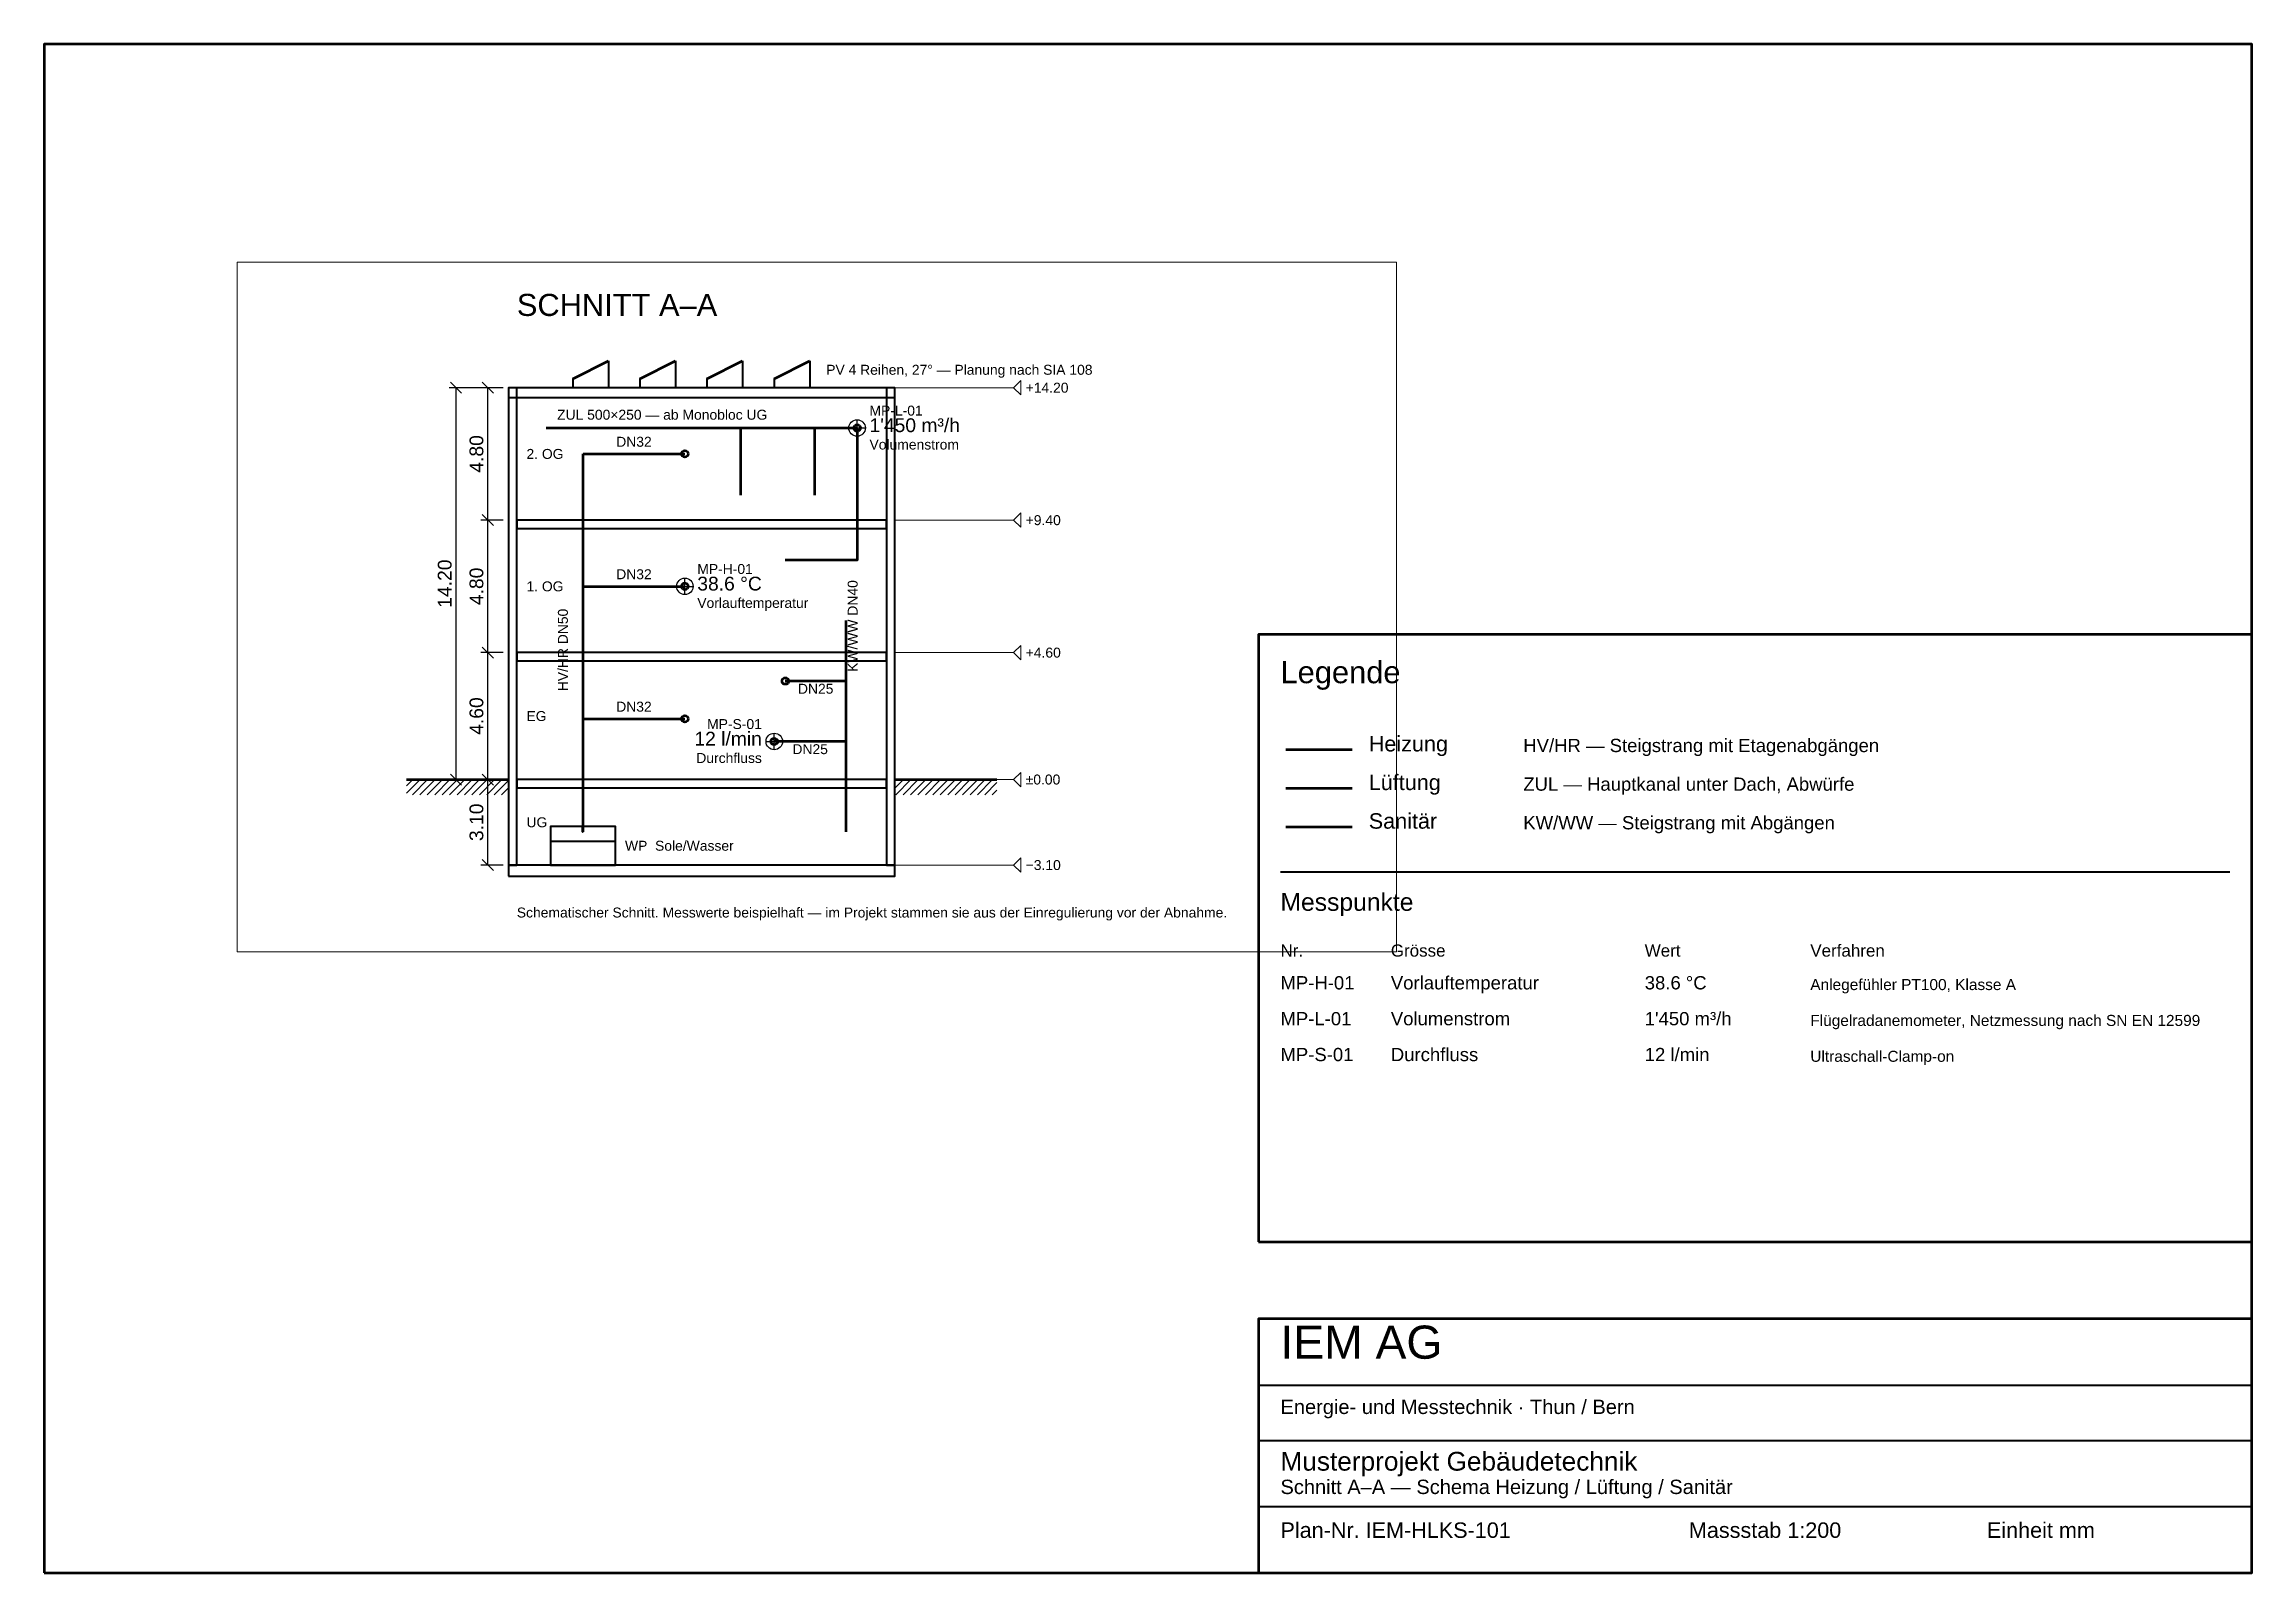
# Paper-space layout 'A3 1-200' of a CAD drawing. Header units: millimetres. Extents: x 10 to 410, y 10 to 287.
# The model-space entities are those that its viewports show. They can reach past a viewport. Long polylines and large blocks are cut down to what shows.
import ezdxf
from ezdxf.enums import TextEntityAlignment as Align

# ---------------------------------------------------------------- set-up
doc = ezdxf.new("R2010")
doc.units = ezdxf.units.MM
for name, color, linetype, lineweight, true_color in [('IEM_00_STRUKTUR', 7, 'CONTINUOUS', 35, 0xbfcad9), ('IEM_01_TERRAIN', 7, 'CONTINUOUS', 18, 0xbfcad9), ('IEM_10_HEIZUNG', 7, 'CONTINUOUS', 50, 0xa2542a), ('IEM_11_LUEFTUNG', 7, 'CONTINUOUS', 50, 0x2c5691), ('IEM_12_SANITAER', 7, 'CONTINUOUS', 50, 0x2f7d77), ('IEM_20_ANLAGEN', 7, 'CONTINUOUS', 35, 0x90814e), ('IEM_30_BEMASSUNG', 7, 'CONTINUOUS', 18, 0x56657e), ('IEM_40_TEXT', 7, 'CONTINUOUS', 18, 0x56657e), ('IEM_50_MESSPUNKTE', 7, 'CONTINUOUS', 25, 0x003882), ('IEM_90_PLANRAHMEN', 7, 'CONTINUOUS', 35, 0x003882)]:
    doc.layers.add(name, color=color, linetype=linetype, lineweight=lineweight, true_color=true_color)
doc.styles.add('IEM', font='arial.ttf')
doc.dimstyles.new('IEM_200', dxfattribs={"dimscale": 200, "dimtxt": 2.5, "dimasz": 2.5, "dimexe": 1.25, "dimexo": 1, "dimgap": 0.8, "dimtad": 1, "dimlfac": 0.001, "dimzin": 0, "dimdsep": 46, "dimtxsty": 'IEM', "dimtsz": 1, "dimcen": 2.5, "dimclrt": 8, "dimazin": 3, "dimtfac": 1, "dimtmove": 0, "dimatfit": 3})

# ---------------------------------------------------------------- blocks, each defined once
blk = doc.blocks.new('IEM_MESSPUNKT_R')
at = {"layer": 'IEM_50_MESSPUNKTE'}
for p, q in [((-300, 0), (300, 0)), ((0, -300), (0, 300))]:
    blk.add_line(p, q, dxfattribs=at)
blk.add_circle((0, 0), 300, dxfattribs=at)
at = {"layer": 'IEM_50_MESSPUNKTE', "style": 'IEM'}
for tag, p, height in [('ID', (450, 450), 360), ('WERT', (450, -150), 500), ('GROESSE', (450, -780), 360)]:
    blk.add_attdef(tag, p, '', height=height, dxfattribs=at)
blk = doc.blocks.new('IEM_MESSPUNKT_L')
at = {"layer": 'IEM_50_MESSPUNKTE'}
for p, q in [((-300, 0), (300, 0)), ((0, -300), (0, 300))]:
    blk.add_line(p, q, dxfattribs=at)
blk.add_circle((0, 0), 300, dxfattribs=at)
at = {"layer": 'IEM_50_MESSPUNKTE', "style": 'IEM'}
for tag, height, p in [('ID', 360, (-450, 450)), ('WERT', 500, (-450, -150)), ('GROESSE', 360, (-450, -780))]:
    blk.add_attdef(tag, text='', height=height, dxfattribs=at).set_placement(p, align=Align.RIGHT)

msp = doc.modelspace()

# ---------------------------------------------------------------- hatches: boundary and pattern name
at = {"layer": 'IEM_01_TERRAIN'}
h = msp.add_hatch(dxfattribs=at)
h.set_pattern_fill('ANSI31', scale=60)
h.paths.add_polyline_path([(-4000, 0), (-300, 0), (-300, -550), (-4000, -550)])
h = msp.add_hatch(dxfattribs=at)
h.set_pattern_fill('ANSI31', scale=60)
h.paths.add_polyline_path([(13700, 0), (17400, 0), (17400, -550), (13700, -550)])

# ---------------------------------------------------------------- linework, layer by layer
at = {"layer": 'IEM_00_STRUKTUR', "lineweight": 50}
for p, q in [((-4000, 0), (-300, 0)), ((13700, 0), (17400, 0))]:
    msp.add_line(p, q, dxfattribs=at)
at = {"layer": 'IEM_00_STRUKTUR'}
for points in [[(-300, -3100), (0, -3100), (0, 14200), (-300, 14200)], [(-300, 13850), (13700, 13850), (13700, 14200), (-300, 14200)], [(13400, -3100), (13700, -3100), (13700, 14200), (13400, 14200)], [(0, 9100), (13400, 9100), (13400, 9400), (0, 9400)], [(0, 4300), (13400, 4300), (13400, 4600), (0, 4600)], [(0, -300), (13400, -300), (13400, 0), (0, 0)], [(-300, -3500), (13700, -3500), (13700, -3100), (-300, -3100)]]:
    msp.add_lwpolyline(points, close=True, dxfattribs=at)
at = {"layer": 'IEM_10_HEIZUNG'}
for points in [[(2400, -1900), (2400, 11800)], [(2400, 11800), (6090, 11800)], [(2400, 7000), (6090, 7000)], [(2400, 2200), (6090, 2200)], [(2400, -1900), (2395, -1900), (2395, -1700)]]:
    msp.add_lwpolyline(points, dxfattribs=at)
for centre in [(6090, 11800), (6090, 7000), (6090, 2200)]:
    msp.add_circle(centre, 120, dxfattribs=at)
at = {"layer": 'IEM_11_LUEFTUNG'}
for points in [[(1060, 12740), (12330, 12740)], [(8110, 12740), (8110, 10300)], [(12330, 12740), (12330, 7950), (9730, 7950)], [(10790, 12740), (10790, 10300)]]:
    msp.add_lwpolyline(points, dxfattribs=at)
msp.add_circle((12330, 12740), 120, dxfattribs=at)
at = {"layer": 'IEM_12_SANITAER'}
for points in [[(11930, -1900), (11930, 5760)], [(11930, 3570), (9730, 3570)], [(11930, 1380), (9330, 1380)]]:
    msp.add_lwpolyline(points, dxfattribs=at)
for centre in [(9730, 3570), (9330, 1380)]:
    msp.add_circle(centre, 120, dxfattribs=at)
at = {"layer": 'IEM_20_ANLAGEN', "lineweight": 50}
for p, q in [((2030, 14520), (3321.959, 15178.286)), ((4460, 14520), (5751.959, 15178.286)), ((6890, 14520), (8181.959, 15178.286)), ((9320, 14520), (10611.959, 15178.286))]:
    msp.add_line(p, q, dxfattribs=at)
at = {"layer": 'IEM_20_ANLAGEN'}
for p, q in [((2030, 14520), (2030, 14200)), ((3321.959, 15178.286), (3321.959, 14200)), ((4460, 14520), (4460, 14200)), ((5751.959, 15178.286), (5751.959, 14200)), ((6890, 14520), (6890, 14200)), ((8181.959, 15178.286), (8181.959, 14200)), ((9320, 14520), (9320, 14200)), ((10611.959, 15178.286), (10611.959, 14200)), ((1220, -2232), (3570, -2232))]:
    msp.add_line(p, q, dxfattribs=at)
msp.add_lwpolyline([(1220, -3100), (3570, -3100), (3570, -1700), (1220, -1700)], close=True, dxfattribs=at)
at = {"layer": 'IEM_30_BEMASSUNG'}
for p, q in [((13700, 14200), (18000, 14200)), ((13700, 9400), (18000, 9400)), ((13700, 4600), (18000, 4600)), ((13700, 0), (18000, 0)), ((13700, -3100), (18000, -3100))]:
    msp.add_line(p, q, dxfattribs=at)
for points in [[(18000, 14200), (18260, 14460), (18260, 13940)], [(18000, 9400), (18260, 9660), (18260, 9140)], [(18000, 4600), (18260, 4860), (18260, 4340)], [(18000, 0), (18260, 260), (18260, -260)], [(18000, -3100), (18260, -2840), (18260, -3360)]]:
    msp.add_lwpolyline(points, close=True, dxfattribs=at)

# ---------------------------------------------------------------- block references
at = {"layer": 'IEM_50_MESSPUNKTE'}
for name, p, values in [('IEM_MESSPUNKT_R', (12330, 12740), {'ID': 'MP-L-01', 'WERT': "1'450 m³/h", 'GROESSE': 'Volumenstrom'}), ('IEM_MESSPUNKT_R', (6090, 7000), {'ID': 'MP-H-01', 'WERT': '38.6 °C', 'GROESSE': 'Vorlauftemperatur'}), ('IEM_MESSPUNKT_L', (9330, 1380), {'ID': 'MP-S-01', 'WERT': '12 l/min', 'GROESSE': 'Durchfluss'})]:
    msp.add_blockref(name, p, dxfattribs=at).add_auto_attribs(values)

# ---------------------------------------------------------------- texts
at = {"layer": 'IEM_40_TEXT', "style": 'IEM'}
for s, height, p in [('SCHNITT A–A', 800, (0, 16800)), ('Schematischer Schnitt. Messwerte beispielhaft — im Projekt stammen sie aus der Einregulierung vor der Abnahme.', 360, (0, -5000))]:
    msp.add_text(s, height=height, dxfattribs=at).set_placement(p)
for s, p in [('PV 4 Reihen, 27° — Planung nach SIA 108', (11211.959, 14849.143)), ('+14.20', (18440, 14200)), ('2. OG', (350, 11800)), ('+9.40', (18440, 9400)), ('1. OG', (350, 7000)), ('+4.60', (18440, 4600)), ('EG', (350, 2300)), ('±0.00', (18440, 0)), ('UG', (350, -1550)), ('WP  Sole/Wasser', (3920, -2400)), ('−3.10', (18440, -3100))]:
    msp.add_text(s, height=360, dxfattribs=at).set_placement(p, align=Align.MIDDLE_LEFT)
at = {"layer": 'IEM_40_TEXT', "true_color": 0x2c5691, "style": 'IEM'}
msp.add_text('ZUL 500×250 — ab Monobloc UG', height=360, dxfattribs=at).set_placement((1460, 13040))
at = {"layer": 'IEM_40_TEXT', "true_color": 0xa2542a, "style": 'IEM'}
for p in [(4245, 12060), (4245, 7260), (4245, 2460)]:
    msp.add_text('DN32', height=360, dxfattribs=at).set_placement(p, align=Align.CENTER)
at = {"layer": 'IEM_40_TEXT', "true_color": 0x2f7d77, "style": 'IEM'}
msp.add_text('KW/WW DN40', height=360, rotation=90, dxfattribs=at).set_placement((12350, 3900))
at = {"layer": 'IEM_40_TEXT', "true_color": 0xa2542a, "style": 'IEM'}
msp.add_text('HV/HR DN50', height=360, rotation=90, dxfattribs=at).set_placement((1850, 3200))
at = {"layer": 'IEM_40_TEXT', "true_color": 0x2f7d77, "style": 'IEM'}
for p in [(10830, 3110), (10630, 920)]:
    msp.add_text('DN25', height=360, dxfattribs=at).set_placement(p, align=Align.CENTER)

# ---------------------------------------------------------------- dimensions: what is measured, and where the dimension line sits
at = {"layer": 'IEM_30_BEMASSUNG'}
for base, p1, p2 in [((-2200, 0), (-300, 0), (-300, 14200)), ((-1050, 9400), (-300, 9400), (-300, 14200)), ((-1050, 4600), (-300, 4600), (-300, 9400)), ((-1050, 0), (-300, 0), (-300, 4600)), ((-1050, -3100), (-300, -3100), (-300, 0))]:
    msp.add_linear_dim(base=base, p1=p1, p2=p2, angle=90, dimstyle='IEM_200', dxfattribs=at).render()

psp = doc.layouts.new('A3 1-200')

# ---------------------------------------------------------------- linework, layer by layer
at = {"layer": 'IEM_90_PLANRAHMEN', "lineweight": 50, "true_color": 0xa2542a}
psp.add_line((235, 159.2), (247, 159.2), dxfattribs=at)
at = {"layer": 'IEM_90_PLANRAHMEN', "lineweight": 50, "true_color": 0x2c5691}
psp.add_line((235, 152.2), (247, 152.2), dxfattribs=at)
at = {"layer": 'IEM_90_PLANRAHMEN', "lineweight": 50, "true_color": 0x2f7d77}
psp.add_line((235, 145.2), (247, 145.2), dxfattribs=at)
at = {"layer": 'IEM_90_PLANRAHMEN'}
for p, q in [((234, 137), (406, 137)), ((230, 44), (410, 44)), ((230, 34), (410, 34)), ((230, 22), (410, 22))]:
    psp.add_line(p, q, dxfattribs=at)
at = {"layer": 'IEM_90_PLANRAHMEN', "lineweight": 50}
for points in [[(10, 10), (410, 10), (410, 287), (10, 287)], [(230, 70), (410, 70), (410, 180), (230, 180)], [(230, 10), (410, 10), (410, 56), (230, 56)]]:
    psp.add_lwpolyline(points, close=True, dxfattribs=at)

# ---------------------------------------------------------------- texts
at = {"layer": 'IEM_90_PLANRAHMEN', "style": 'IEM'}
for s, height, p in [('Legende', 4, (234, 170)), ('Heizung', 2.8, (250, 158)), ('HV/HR — Steigstrang mit Etagenabgängen', 2.4, (278, 158)), ('Lüftung', 2.8, (250, 151)), ('ZUL — Hauptkanal unter Dach, Abwürfe', 2.4, (278, 151)), ('Sanitär', 2.8, (250, 144)), ('KW/WW — Steigstrang mit Abgängen', 2.4, (278, 144)), ('Messpunkte', 3.2, (234, 129)), ('Nr.', 2.2, (234, 121)), ('Grösse', 2.2, (254, 121)), ('Wert', 2.2, (300, 121)), ('Verfahren', 2.2, (330, 121)), ('MP-H-01', 2.4, (234, 115)), ('Vorlauftemperatur', 2.4, (254, 115)), ('38.6 °C', 2.4, (300, 115)), ('Anlegefühler PT100, Klasse A', 2, (330, 115)), ('MP-L-01', 2.4, (234, 108.5)), ('Volumenstrom', 2.4, (254, 108.5)), ("1'450 m³/h", 2.4, (300, 108.5)), ('Flügelradanemometer, Netzmessung nach SN EN 12599', 2, (330, 108.5)), ('MP-S-01', 2.4, (234, 102)), ('Durchfluss', 2.4, (254, 102)), ('12 l/min', 2.4, (300, 102)), ('Ultraschall-Clamp-on', 2, (330, 102)), ('IEM AG', 6, (234, 47)), ('Energie- und Messtechnik · Thun / Bern', 2.6, (234, 38)), ('Musterprojekt Gebäudetechnik', 3.4, (234, 27.5)), ('Schnitt A–A — Schema Heizung / Lüftung / Sanitär', 2.6, (234, 23.5)), ('Plan-Nr. IEM-HLKS-101', 2.8, (234, 15.5)), ('Massstab 1:200', 2.8, (308, 15.5)), ('Einheit mm', 2.8, (362, 15.5))]:
    psp.add_text(s, height=height, dxfattribs=at).set_placement(p, align=Align.BOTTOM_LEFT)

# ---------------------------------------------------------------- viewports
at = {"layer": 'VIEWPORTS'}
psp.add_viewport(center=(150, 185), size=(210, 125), view_center_point=(10872.087, 6250.027), view_height=25000, dxfattribs=at)

doc.saveas('drawing.dxf')
